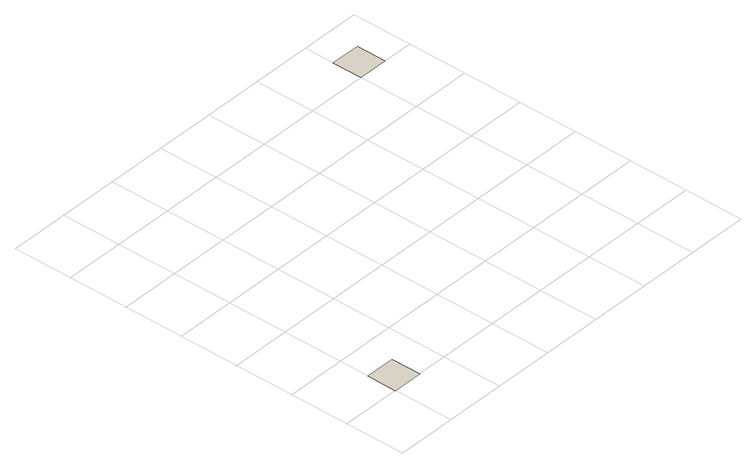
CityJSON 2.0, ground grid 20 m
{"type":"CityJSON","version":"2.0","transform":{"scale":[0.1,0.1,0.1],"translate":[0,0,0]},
"CityObjects":{
"building1":{"type":"Building","attributes":{"n":5},"geometry":[{"type":"MultiSurface","lod":"2.2","boundaries":[[[0,1,2,3]]]}]},
"building2":{"type":"Building","attributes":{"n":8},"geometry":[{"type":"MultiSurface","lod":"2.2","boundaries":[[[4,5,6,7]]]}]}
},
"vertices":[
[0,0,0],[100,0,0],[100,100,0],[0,100,0],
[1000,1000,0],[1100,1000,0],[1100,1100,0],[1000,1100,0]
]}
